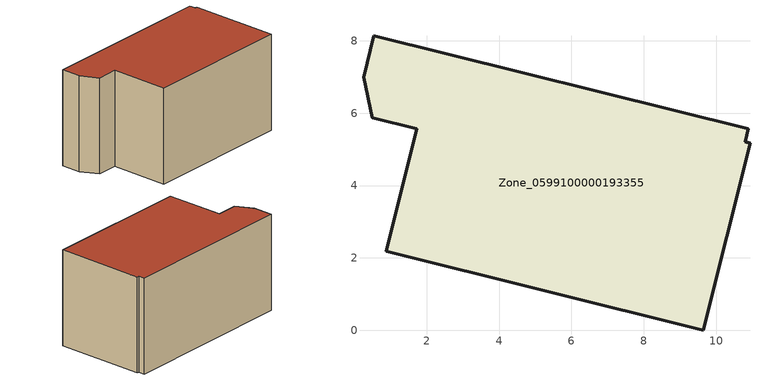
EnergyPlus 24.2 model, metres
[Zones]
Zone_0599100000193355
 floor ground (C_G): 0.25,7 0.54,8.14 10.89,5.58 10.8,5.21 10.94,5.17 9.64,0 0.88,2.18 1.73,5.57 0.49,5.88 z0
 wall outside (C_F): 0.88,2.18 9.64,0 10.94,5.17 10.8,5.21 10.89,5.58 0.54,8.14 0.25,7 0.49,5.88 1.73,5.57 0.88,2.18 z0:5.76
 roof outside (C_R): 10.8,5.21 10.89,5.58 0.54,8.14 0.25,7 0.49,5.88 1.73,5.57 0.88,2.18 9.64,0 10.94,5.17 z5.76
[BUILDING]
Pand.0599100000193355: North Axis=0; Terrain=City; Loads Convergence Tolerance Value=0.04; Temperature Convergence Tolerance Value=0.4; Solar Distribution=FullExterior; Maximum Number of Warmup Days=25; Minimum Number of Warmup Days=1
[Site:Location]
Rotterdam.The.Hague.AP_ZH_NLD Design_Conditions: Latitude=51.96; Longitude=4.45; Time Zone=1; Elevation=-4.5
[SITE:GROUNDTEMPERATURE:BUILDINGSURFACE]
18, 18, 18, 18, 18, 18, 18, 18, 18, 18, 18, 18
[MATERIAL] Thermal Absorptance=0.9; Solar Absorptance=0.7; Visible Absorptance=0.7
Name | Roughness | Thickness | Conductivity | Density | Specific Heat
G.TI.1975-1991 | MediumSmooth | 0.15 | 0.288461 | 540 | 1210
F.TI.1975-1991 | Rough | 0.3 | 0.230769 | 1920 | 840
R.TI.1975-1991 | MediumRough | 0.2 | 0.153846 | 1500 | 1000
[CONSTRUCTION]
C_G: G.TI.1975-1991
C_F: F.TI.1975-1991
C_R: R.TI.1975-1991
[ZONE]
Zone_0599100000193355: Type=1; Multiplier=1; Ceiling Height=Autocalculate; Volume=Autocalculate; Floor Area=autocalculate; Part of Total Floor Area=Yes
[ZONEINFILTRATION:DESIGNFLOWRATE]
Infil_Zone_0599100000193355: Zone or ZoneList or Space or SpaceList=Zone_0599100000193355; Schedule=AlwaysOn; Design Flow Rate Calculation Method=Flow/Area; Flow Rate per Floor Area=0.003; Constant Term Coefficient=1; Temperature Term Coefficient=0; Velocity Term Coefficient=0; Velocity Squared Term Coefficient=0
[HVACTEMPLATE:ZONE:IDEALLOADSAIRSYSTEM]
Zone_0599100000193355: Maximum Heating Supply Air Temperature=50; Minimum Cooling Supply Air Temperature=13; Maximum Heating Supply Air Humidity Ratio=0.0156; Minimum Cooling Supply Air Humidity Ratio=0.0077; Heating Limit=NoLimit; Cooling Limit=NoLimit; Dehumidification Control Type=ConstantSensibleHeatRatio; Cooling Sensible Heat Ratio=0.7; Dehumidification Setpoint=60; Humidification Control Type=None; Humidification Setpoint=30; Outdoor Air Method=None; Outdoor Air Flow Rate per Person=0.00944; Outdoor Air Flow Rate per Zone Floor Area=0; Outdoor Air Flow Rate per Zone=0; Demand Controlled Ventilation Type=None; Outdoor Air Economizer Type=NoEconomizer; Heat Recovery Type=None; Sensible Heat Recovery Effectiveness=0.7; Latent Heat Recovery Effectiveness=0.65
[ZONECONTROL:THERMOSTAT]
ThermostatControl_Zone_0599100000193355: Zone or ZoneList=Zone_0599100000193355; Control Type Schedule=DualSetpointControlType; Control 1=Thermostat_Zone_0599100000193355; Temperature Difference Between Cutout And Setpoint=0
[THERMOSTATSETPOINT:DUALSETPOINT]
Thermostat_Zone_0599100000193355: Heating Setpoint Temperature Schedule=HeatingSetpoint_Zone_0599100000193355; Cooling Setpoint Temperature Schedule=CoolingSetpoint_Zone_0599100000193355
[SCHEDULE:COMPACT]
HeatingSetpoint_Zone_0599100000193355: Through: 12/31, For: AllDays, Until: 24:00, 21
CoolingSetpoint_Zone_0599100000193355: Through: 12/31, For: AllDays, Until: 24:00, 24
DualSetpointControlType: Through: 12/31, For: AllDays, Until: 24:00, 4
AlwaysOn: Through: 12/31, For: AllDays, Until: 24:00, 1
